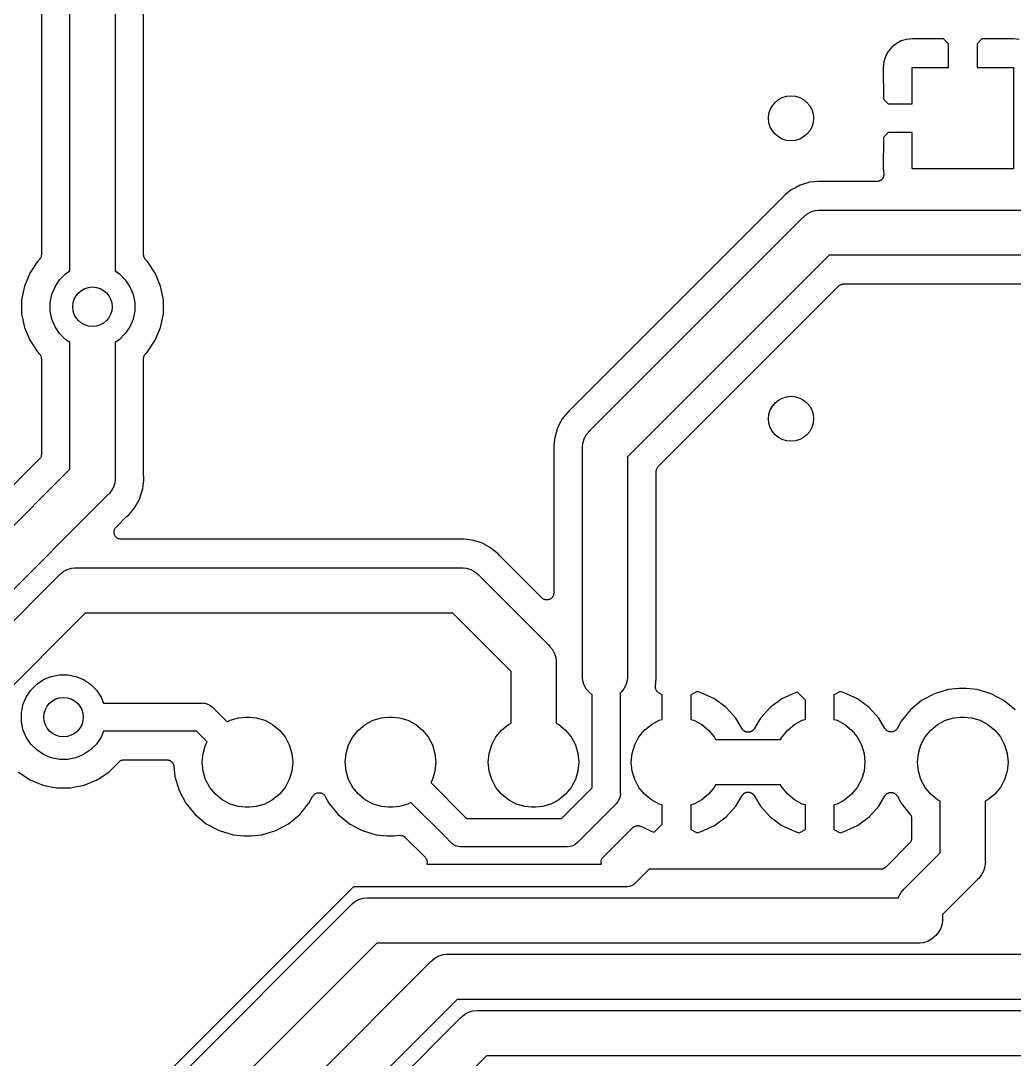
# Model space of a CAD drawing. Extents: x 77 to 164, y -183 to -59.
# Drawn here: x 107.74 to 125.37, y -150.05 to -131.62 of the extents above; entities that cross this region are included whole.
import ezdxf

# ---------------------------------------------------------------- set-up
doc = ezdxf.new("R2010")
doc.units = 0
doc.header["$MEASUREMENT"] = 0
doc.layers.add('BLACK', color=7, linetype='CONTINUOUS')

msp = doc.modelspace()

# ---------------------------------------------------------------- linework, layer by layer
at = {"layer": 'BLACK', "linetype": 'CONTINUOUS'}
for p, q in [((108.101, -122.436), (108.101, -135.771)), ((108.609, -136.06), (108.609, -122.405)), ((109.409, -122.551), (109.409, -136.06)), ((109.917, -135.771), (109.917, -130.285)), ((123.365, -131.978), (123.276, -132.026)), ((123.46, -131.949), (123.365, -131.978)), ((123.566, -131.939), (123.46, -131.949)), ((124.121, -131.942), (123.566, -131.939)), ((124.206, -132.026), (124.121, -131.942)), ((124.799, -131.942), (124.714, -132.026)), ((125.354, -131.939), (124.799, -131.942)), ((125.46, -131.949), (125.354, -131.939)), ((123.136, -132.166), (123.088, -132.255)), ((123.199, -132.089), (123.136, -132.166)), ((123.276, -132.026), (123.199, -132.089)), ((124.206, -132.45), (124.206, -132.026)), ((124.714, -132.026), (124.714, -132.45)), ((123.059, -132.35), (123.049, -132.456)), ((123.088, -132.255), (123.059, -132.35)), ((123.049, -132.456), (123.052, -133.011)), ((123.56, -133.096), (123.56, -132.45)), ((123.56, -132.45), (124.206, -132.45)), ((124.714, -132.45), (125.36, -132.45)), ((125.36, -132.45), (125.36, -134.25)), ((123.052, -133.011), (123.136, -133.096)), ((123.136, -133.096), (123.56, -133.096)), ((123.136, -133.604), (123.052, -133.689)), ((123.56, -133.604), (123.136, -133.604)), ((123.56, -134.25), (123.56, -133.604)), ((123.052, -133.689), (123.049, -134.244)), ((123.049, -134.244), (123.058, -134.335)), ((123.054, -134.379), (123.053, -134.385)), ((123.056, -134.373), (123.054, -134.379)), ((123.058, -134.361), (123.056, -134.367)), ((123.056, -134.367), (123.056, -134.373)), ((123.058, -134.335), (123.058, -134.336)), ((123.058, -134.336), (123.058, -134.342)), ((123.058, -134.342), (123.058, -134.348)), ((123.058, -134.348), (123.058, -134.354)), ((123.058, -134.354), (123.058, -134.361)), ((125.36, -134.25), (123.56, -134.25)), ((121.571, -134.539), (121.501, -134.577)), ((121.742, -134.487), (121.571, -134.539)), ((121.882, -134.473), (121.742, -134.487)), ((121.92, -134.47), (121.882, -134.473)), ((121.882, -134.473), (121.882, -134.473)), ((121.958, -134.473), (121.92, -134.47)), ((121.964, -134.473), (121.958, -134.473)), ((121.969, -134.474), (121.964, -134.473)), ((121.971, -134.474), (121.969, -134.474)), ((122.931, -134.474), (121.971, -134.474)), ((122.937, -134.473), (122.931, -134.474)), ((122.943, -134.473), (122.937, -134.473)), ((122.95, -134.472), (122.943, -134.473)), ((122.956, -134.472), (122.95, -134.472)), ((122.962, -134.47), (122.956, -134.472)), ((122.967, -134.469), (122.962, -134.47)), ((122.974, -134.466), (122.967, -134.469)), ((122.98, -134.464), (122.974, -134.466)), ((122.985, -134.462), (122.98, -134.464)), ((122.99, -134.46), (122.985, -134.462)), ((122.996, -134.456), (122.99, -134.46)), ((123.002, -134.453), (122.996, -134.456)), ((123.006, -134.449), (123.002, -134.453)), ((123.011, -134.446), (123.006, -134.449)), ((123.016, -134.441), (123.011, -134.446)), ((123.021, -134.437), (123.016, -134.441)), ((123.025, -134.433), (123.021, -134.437)), ((123.029, -134.429), (123.025, -134.433)), ((123.033, -134.423), (123.029, -134.429)), ((123.037, -134.418), (123.033, -134.423)), ((123.04, -134.413), (123.037, -134.418)), ((123.043, -134.408), (123.04, -134.413)), ((123.045, -134.402), (123.043, -134.408)), ((123.049, -134.396), (123.045, -134.402)), ((123.05, -134.391), (123.049, -134.396)), ((123.053, -134.385), (123.05, -134.391)), ((121.275, -134.737), (121.25, -134.767)), ((121.316, -134.703), (121.275, -134.737)), ((121.413, -134.623), (121.316, -134.703)), ((121.501, -134.577), (121.413, -134.623)), ((121.242, -134.776), (117.504, -138.514)), ((121.245, -134.772), (121.242, -134.776)), ((121.249, -134.768), (121.245, -134.772)), ((121.25, -134.767), (121.249, -134.768)), ((117.841, -138.895), (121.623, -135.113)), ((121.623, -135.113), (121.636, -135.098)), ((121.636, -135.098), (121.697, -135.048)), ((121.697, -135.048), (121.766, -135.011)), ((121.766, -135.011), (121.842, -134.988)), ((121.842, -134.988), (121.9, -134.982)), ((121.9, -134.982), (121.92, -134.98)), ((121.92, -134.98), (121.94, -134.982)), ((121.94, -134.982), (137.502, -134.982)), ((108.071, -135.852), (108.064, -135.861)), ((108.079, -135.843), (108.071, -135.852)), ((108.08, -135.842), (108.079, -135.842)), ((108.079, -135.842), (108.079, -135.843)), ((108.085, -135.832), (108.08, -135.842)), ((108.091, -135.821), (108.085, -135.832)), ((108.095, -135.809), (108.091, -135.82)), ((108.091, -135.82), (108.091, -135.821)), ((108.091, -135.821), (108.091, -135.821)), ((108.098, -135.798), (108.095, -135.809)), ((108.1, -135.785), (108.098, -135.796)), ((108.098, -135.796), (108.098, -135.797)), ((108.098, -135.797), (108.098, -135.798)), ((108.101, -135.773), (108.1, -135.785)), ((108.101, -135.771), (108.101, -135.772)), ((108.101, -135.772), (108.101, -135.772)), ((108.101, -135.772), (108.101, -135.772)), ((108.101, -135.772), (108.101, -135.773)), ((109.918, -135.783), (109.917, -135.771)), ((109.919, -135.795), (109.918, -135.783)), ((109.919, -135.796), (109.919, -135.795)), ((109.919, -135.795), (109.919, -135.795)), ((109.923, -135.807), (109.919, -135.796)), ((109.926, -135.818), (109.923, -135.807)), ((109.926, -135.819), (109.926, -135.818)), ((109.927, -135.82), (109.926, -135.819)), ((109.932, -135.83), (109.927, -135.82)), ((109.937, -135.84), (109.932, -135.83)), ((109.938, -135.841), (109.937, -135.84)), ((109.938, -135.842), (109.938, -135.841)), ((109.946, -135.851), (109.938, -135.842)), ((109.953, -135.86), (109.946, -135.851)), ((122.086, -135.782), (118.51, -139.358)), ((137.648, -135.782), (122.086, -135.782)), ((108.032, -135.893), (107.894, -136.099)), ((108.064, -135.861), (108.032, -135.893)), ((109.954, -135.861), (109.953, -135.86)), ((109.986, -135.893), (109.954, -135.861)), ((109.954, -135.861), (109.954, -135.861)), ((109.954, -135.861), (109.954, -135.861)), ((109.954, -135.861), (109.954, -135.861)), ((110.124, -136.099), (109.986, -135.893)), ((107.894, -136.099), (107.799, -136.328)), ((108.344, -136.34), (108.426, -136.217)), ((108.426, -136.217), (108.531, -136.112)), ((108.531, -136.112), (108.609, -136.06)), ((109.409, -136.06), (109.487, -136.112)), ((109.487, -136.112), (109.592, -136.217)), ((109.592, -136.217), (109.674, -136.34)), ((110.219, -136.328), (110.124, -136.099)), ((107.799, -136.328), (107.751, -136.571)), ((108.288, -136.476), (108.344, -136.34)), ((109.674, -136.34), (109.73, -136.476)), ((110.267, -136.571), (110.219, -136.328)), ((119.055, -139.531), (122.259, -136.327)), ((122.259, -136.327), (122.26, -136.326)), ((122.259, -136.327), (122.259, -136.327)), ((122.259, -136.327), (122.259, -136.327)), ((122.259, -136.327), (122.259, -136.327)), ((122.26, -136.326), (122.269, -136.319)), ((122.269, -136.319), (122.278, -136.311)), ((122.278, -136.311), (122.279, -136.311)), ((122.279, -136.311), (122.28, -136.31)), ((122.28, -136.31), (122.29, -136.305)), ((122.29, -136.305), (122.3, -136.3)), ((122.3, -136.3), (122.301, -136.299)), ((122.301, -136.299), (122.302, -136.299)), ((122.302, -136.299), (122.313, -136.296)), ((122.313, -136.296), (122.324, -136.292)), ((122.324, -136.292), (122.325, -136.292)), ((122.325, -136.292), (122.337, -136.291)), ((122.325, -136.292), (122.325, -136.292)), ((122.337, -136.291), (122.349, -136.29)), ((122.349, -136.29), (137.241, -136.29)), ((107.751, -136.571), (107.751, -136.819)), ((108.259, -136.621), (108.288, -136.476)), ((109.73, -136.476), (109.759, -136.621)), ((110.267, -136.819), (110.267, -136.571)), ((108.259, -136.769), (108.259, -136.621)), ((108.288, -136.914), (108.259, -136.769)), ((109.759, -136.769), (109.73, -136.914)), ((109.759, -136.621), (109.759, -136.769)), ((107.751, -136.819), (107.799, -137.062)), ((108.344, -137.05), (108.288, -136.914)), ((109.73, -136.914), (109.674, -137.05)), ((110.219, -137.062), (110.267, -136.819)), ((107.799, -137.062), (107.894, -137.291)), ((108.426, -137.173), (108.344, -137.05)), ((109.674, -137.05), (109.592, -137.173)), ((110.124, -137.291), (110.219, -137.062)), ((107.894, -137.291), (108.032, -137.497)), ((108.531, -137.278), (108.426, -137.173)), ((108.609, -137.33), (108.531, -137.278)), ((108.609, -139.577), (108.609, -137.33)), ((109.487, -137.278), (109.409, -137.33)), ((109.409, -137.33), (109.409, -139.723)), ((109.592, -137.173), (109.487, -137.278)), ((109.986, -137.497), (110.124, -137.291)), ((108.032, -137.497), (108.064, -137.529)), ((109.954, -137.529), (109.986, -137.497)), ((108.064, -137.529), (108.064, -137.529)), ((108.064, -137.529), (108.064, -137.529)), ((108.064, -137.529), (108.064, -137.529)), ((108.064, -137.529), (108.065, -137.53)), ((108.065, -137.53), (108.072, -137.539)), ((108.072, -137.539), (108.08, -137.548)), ((108.08, -137.548), (108.08, -137.549)), ((108.08, -137.549), (108.081, -137.55)), ((108.081, -137.55), (108.086, -137.56)), ((108.086, -137.56), (108.091, -137.57)), ((108.091, -137.57), (108.092, -137.571)), ((108.092, -137.571), (108.092, -137.572)), ((108.092, -137.572), (108.095, -137.583)), ((108.095, -137.583), (108.099, -137.594)), ((108.099, -137.594), (108.099, -137.595)), ((108.099, -137.595), (108.099, -137.595)), ((108.099, -137.595), (108.1, -137.607)), ((108.1, -137.607), (108.101, -137.619)), ((108.101, -137.619), (108.101, -139.314)), ((109.917, -137.617), (109.918, -137.605)), ((109.917, -137.618), (109.917, -137.617)), ((109.917, -137.619), (109.917, -137.618)), ((109.917, -137.618), (109.917, -137.618)), ((109.917, -137.618), (109.917, -137.618)), ((109.917, -139.692), (109.917, -137.619)), ((109.918, -137.605), (109.92, -137.594)), ((109.92, -137.592), (109.923, -137.581)), ((109.92, -137.593), (109.92, -137.592)), ((109.92, -137.594), (109.92, -137.593)), ((109.923, -137.581), (109.927, -137.57)), ((109.927, -137.569), (109.933, -137.558)), ((109.927, -137.57), (109.927, -137.569)), ((109.927, -137.569), (109.927, -137.569)), ((109.933, -137.558), (109.938, -137.548)), ((109.938, -137.548), (109.939, -137.548)), ((109.939, -137.547), (109.947, -137.538)), ((109.939, -137.548), (109.939, -137.547)), ((109.947, -137.538), (109.954, -137.529)), ((117.465, -138.547), (117.351, -138.685)), ((117.495, -138.522), (117.465, -138.547)), ((117.498, -138.519), (117.495, -138.522)), ((117.503, -138.515), (117.498, -138.519)), ((117.504, -138.514), (117.503, -138.515)), ((117.351, -138.685), (117.267, -138.843)), ((117.267, -138.843), (117.215, -139.014)), ((117.739, -139.038), (117.776, -138.969)), ((117.776, -138.969), (117.826, -138.908)), ((117.826, -138.908), (117.841, -138.895)), ((117.201, -139.154), (117.198, -139.192)), ((117.215, -139.014), (117.201, -139.154)), ((117.201, -139.154), (117.201, -139.154)), ((117.708, -139.192), (117.716, -139.114)), ((117.716, -139.114), (117.719, -139.103)), ((117.719, -139.103), (117.739, -139.038)), ((108.095, -139.352), (108.091, -139.363)), ((108.098, -139.341), (108.095, -139.352)), ((108.1, -139.328), (108.098, -139.339)), ((108.098, -139.339), (108.098, -139.34)), ((108.098, -139.34), (108.098, -139.341)), ((108.101, -139.316), (108.1, -139.328)), ((108.101, -139.314), (108.101, -139.315)), ((108.101, -139.315), (108.101, -139.315)), ((108.101, -139.315), (108.101, -139.315)), ((108.101, -139.315), (108.101, -139.316)), ((117.198, -139.192), (117.201, -139.23)), ((117.201, -139.23), (117.202, -139.232)), ((117.202, -139.232), (117.201, -139.238)), ((117.201, -139.238), (117.202, -139.243)), ((117.202, -139.243), (117.202, -141.773)), ((117.71, -139.212), (117.708, -139.192)), ((117.71, -143.276), (117.71, -139.212)), ((118.51, -139.358), (118.51, -143.276)), ((108.064, -139.404), (104.483, -142.985)), ((108.071, -139.395), (108.064, -139.404)), ((108.079, -139.386), (108.071, -139.395)), ((108.08, -139.385), (108.079, -139.385)), ((108.079, -139.385), (108.079, -139.386)), ((108.085, -139.375), (108.08, -139.385)), ((108.091, -139.364), (108.085, -139.375)), ((108.091, -139.363), (108.091, -139.364)), ((108.091, -139.364), (108.091, -139.364)), ((119.04, -139.549), (119.048, -139.54)), ((119.048, -139.54), (119.055, -139.531)), ((104.656, -143.53), (108.609, -139.577)), ((109.409, -139.723), (109.411, -139.743)), ((109.918, -139.698), (109.917, -139.692)), ((109.917, -139.703), (109.918, -139.698)), ((109.918, -139.705), (109.917, -139.703)), ((109.921, -139.743), (109.918, -139.705)), ((119.018, -139.619), (119.019, -139.607)), ((119.018, -139.62), (119.018, -139.619)), ((119.018, -139.621), (119.018, -139.62)), ((119.018, -139.62), (119.018, -139.62)), ((119.018, -139.62), (119.018, -139.62)), ((119.018, -143.301), (119.018, -139.621)), ((119.019, -139.607), (119.021, -139.596)), ((119.021, -139.594), (119.024, -139.583)), ((119.021, -139.595), (119.021, -139.594)), ((119.021, -139.596), (119.021, -139.595)), ((119.024, -139.583), (119.028, -139.572)), ((119.028, -139.571), (119.034, -139.56)), ((119.028, -139.572), (119.028, -139.571)), ((119.028, -139.571), (119.028, -139.571)), ((119.034, -139.56), (119.039, -139.55)), ((119.039, -139.55), (119.04, -139.55)), ((119.04, -139.55), (119.04, -139.549)), ((109.38, -139.897), (109.343, -139.966)), ((109.403, -139.821), (109.38, -139.897)), ((109.409, -139.763), (109.403, -139.821)), ((109.411, -139.743), (109.409, -139.763)), ((109.409, -139.763), (109.409, -139.763)), ((109.904, -139.921), (109.918, -139.781)), ((109.918, -139.781), (109.921, -139.743)), ((109.918, -139.781), (109.918, -139.781)), ((109.278, -140.04), (105.119, -144.199)), ((109.293, -140.027), (109.278, -140.04)), ((109.309, -140.008), (109.293, -140.027)), ((109.343, -139.966), (109.309, -140.008)), ((109.343, -139.966), (109.343, -139.966)), ((109.835, -140.123), (109.852, -140.092)), ((109.852, -140.092), (109.904, -139.921)), ((109.741, -140.282), (109.768, -140.25)), ((109.768, -140.25), (109.835, -140.123)), ((109.835, -140.123), (109.835, -140.123)), ((109.429, -140.607), (109.615, -140.421)), ((109.615, -140.421), (109.616, -140.42)), ((109.616, -140.42), (109.621, -140.416)), ((109.621, -140.416), (109.624, -140.413)), ((109.624, -140.413), (109.654, -140.388)), ((109.654, -140.388), (109.741, -140.282)), ((109.398, -140.66), (109.401, -140.648)), ((109.401, -140.648), (109.402, -140.648)), ((109.402, -140.648), (109.408, -140.637)), ((109.402, -140.648), (109.402, -140.648)), ((109.408, -140.637), (109.413, -140.626)), ((109.413, -140.626), (109.421, -140.617)), ((109.413, -140.626), (109.413, -140.626)), ((109.413, -140.626), (109.413, -140.626)), ((109.421, -140.617), (109.429, -140.607)), ((109.392, -140.696), (109.393, -140.684)), ((109.392, -140.697), (109.392, -140.696)), ((109.392, -140.696), (109.392, -140.696)), ((109.393, -140.709), (109.392, -140.697)), ((109.393, -140.684), (109.394, -140.672)), ((109.394, -140.721), (109.393, -140.709)), ((109.394, -140.671), (109.398, -140.66)), ((109.394, -140.672), (109.394, -140.671)), ((109.394, -140.672), (109.394, -140.672)), ((109.398, -140.733), (109.394, -140.721)), ((109.394, -140.721), (109.394, -140.721)), ((109.394, -140.721), (109.394, -140.721)), ((109.401, -140.745), (109.398, -140.733)), ((109.407, -140.756), (109.401, -140.745)), ((109.401, -140.745), (109.401, -140.745)), ((109.401, -140.745), (109.401, -140.745)), ((109.412, -140.767), (109.407, -140.756)), ((109.413, -140.767), (109.412, -140.767)), ((109.42, -140.776), (109.413, -140.767)), ((109.413, -140.767), (109.413, -140.767)), ((109.428, -140.786), (109.42, -140.776)), ((109.438, -140.794), (109.428, -140.786)), ((109.428, -140.786), (109.428, -140.786)), ((109.428, -140.786), (109.428, -140.786)), ((109.447, -140.802), (109.438, -140.794)), ((109.458, -140.808), (109.447, -140.802)), ((109.447, -140.802), (109.447, -140.802)), ((109.447, -140.802), (109.447, -140.802)), ((109.469, -140.814), (109.458, -140.808)), ((109.481, -140.818), (109.469, -140.814)), ((109.469, -140.814), (109.469, -140.814)), ((109.469, -140.814), (109.469, -140.814)), ((109.492, -140.821), (109.481, -140.818)), ((109.493, -140.821), (109.492, -140.821)), ((109.505, -140.823), (109.493, -140.821)), ((109.493, -140.821), (109.493, -140.821)), ((109.517, -140.824), (109.505, -140.823)), ((109.519, -140.824), (109.517, -140.824)), ((109.517, -140.824), (109.517, -140.824)), ((109.517, -140.824), (109.517, -140.824)), ((109.517, -140.824), (109.517, -140.824)), ((115.519, -140.824), (109.519, -140.824)), ((115.524, -140.823), (115.519, -140.824)), ((115.53, -140.824), (115.524, -140.823)), ((115.532, -140.823), (115.53, -140.824)), ((115.57, -140.82), (115.532, -140.823)), ((115.608, -140.823), (115.57, -140.82)), ((115.748, -140.837), (115.608, -140.823)), ((115.608, -140.823), (115.608, -140.823)), ((115.919, -140.889), (115.748, -140.837)), ((116.077, -140.973), (115.919, -140.889)), ((116.215, -141.087), (116.077, -140.973)), ((116.24, -141.117), (116.215, -141.087)), ((116.243, -141.12), (116.24, -141.117)), ((116.247, -141.125), (116.243, -141.12)), ((116.248, -141.126), (116.247, -141.125)), ((116.985, -141.863), (116.248, -141.126)), ((108.489, -141.398), (108.558, -141.361)), ((108.558, -141.361), (108.634, -141.338)), ((108.634, -141.338), (108.692, -141.332)), ((108.692, -141.332), (108.712, -141.33)), ((108.692, -141.332), (108.692, -141.332)), ((108.712, -141.33), (108.732, -141.332)), ((108.732, -141.332), (115.55, -141.332)), ((115.55, -141.332), (115.57, -141.33)), ((115.57, -141.33), (115.59, -141.332)), ((115.59, -141.332), (115.59, -141.332)), ((115.59, -141.332), (115.648, -141.338)), ((115.648, -141.338), (115.724, -141.361)), ((115.724, -141.361), (115.793, -141.398)), ((103.691, -146.187), (108.415, -141.463)), ((108.415, -141.463), (108.428, -141.448)), ((108.428, -141.448), (108.443, -141.435)), ((108.443, -141.435), (108.487, -141.399)), ((108.443, -141.435), (108.443, -141.435)), ((108.487, -141.399), (108.489, -141.398)), ((115.793, -141.398), (115.854, -141.448)), ((115.854, -141.448), (115.867, -141.463)), ((115.867, -141.463), (117.109, -142.705)), ((116.995, -141.871), (116.985, -141.863)), ((117.004, -141.879), (116.995, -141.871)), ((117.015, -141.884), (117.004, -141.879)), ((117.004, -141.879), (117.004, -141.879)), ((117.004, -141.879), (117.004, -141.879)), ((117.026, -141.89), (117.015, -141.884)), ((117.026, -141.891), (117.026, -141.89)), ((117.026, -141.89), (117.026, -141.89)), ((117.038, -141.894), (117.026, -141.891)), ((117.049, -141.898), (117.038, -141.894)), ((117.05, -141.898), (117.049, -141.898)), ((117.062, -141.899), (117.05, -141.898)), ((117.05, -141.898), (117.05, -141.898)), ((117.074, -141.9), (117.062, -141.899)), ((117.075, -141.9), (117.074, -141.9)), ((117.074, -141.9), (117.074, -141.9)), ((117.087, -141.899), (117.075, -141.9)), ((117.099, -141.898), (117.087, -141.899)), ((117.111, -141.894), (117.099, -141.898)), ((117.099, -141.898), (117.099, -141.898)), ((117.099, -141.898), (117.099, -141.898)), ((117.123, -141.891), (117.111, -141.894)), ((117.134, -141.885), (117.123, -141.891)), ((117.123, -141.891), (117.123, -141.891)), ((117.123, -141.891), (117.123, -141.891)), ((117.145, -141.88), (117.134, -141.885)), ((117.154, -141.872), (117.145, -141.879)), ((117.145, -141.879), (117.145, -141.879)), ((117.145, -141.879), (117.145, -141.88)), ((117.164, -141.864), (117.154, -141.872)), ((117.172, -141.854), (117.164, -141.864)), ((117.164, -141.864), (117.164, -141.864)), ((117.164, -141.864), (117.164, -141.864)), ((117.18, -141.845), (117.172, -141.854)), ((117.186, -141.834), (117.18, -141.845)), ((117.18, -141.845), (117.18, -141.845)), ((117.18, -141.845), (117.18, -141.845)), ((117.192, -141.823), (117.186, -141.834)), ((117.196, -141.811), (117.192, -141.823)), ((117.192, -141.823), (117.192, -141.823)), ((117.192, -141.823), (117.192, -141.823)), ((117.199, -141.8), (117.196, -141.811)), ((117.201, -141.787), (117.199, -141.799)), ((117.199, -141.799), (117.199, -141.799)), ((117.199, -141.799), (117.199, -141.8)), ((117.202, -141.775), (117.201, -141.787)), ((117.202, -141.773), (117.202, -141.775)), ((117.202, -141.775), (117.202, -141.775)), ((117.202, -141.775), (117.202, -141.775)), ((117.202, -141.775), (117.202, -141.775)), ((108.878, -142.132), (104.36, -146.65)), ((115.404, -142.132), (108.878, -142.132)), ((116.44, -143.168), (115.404, -142.132)), ((117.109, -142.705), (117.124, -142.718)), ((117.124, -142.718), (117.174, -142.779)), ((117.174, -142.779), (117.211, -142.848)), ((117.211, -142.848), (117.234, -142.924)), ((117.234, -142.924), (117.24, -142.982)), ((117.24, -142.982), (117.24, -142.982)), ((117.24, -142.982), (117.242, -143.002)), ((117.242, -143.002), (117.24, -143.022)), ((117.24, -143.022), (117.24, -144.087)), ((108.277, -143.259), (108.422, -143.23)), ((108.422, -143.23), (108.57, -143.23)), ((108.57, -143.23), (108.715, -143.259)), ((116.44, -144.087), (116.44, -143.168)), ((107.913, -143.502), (108.018, -143.397)), ((108.018, -143.397), (108.141, -143.315)), ((108.141, -143.315), (108.277, -143.259)), ((108.715, -143.259), (108.851, -143.315)), ((108.851, -143.315), (108.974, -143.397)), ((108.974, -143.397), (109.079, -143.502)), ((117.716, -143.334), (117.71, -143.276)), ((117.739, -143.41), (117.716, -143.334)), ((117.776, -143.479), (117.739, -143.41)), ((118.481, -143.41), (118.444, -143.479)), ((118.504, -143.334), (118.481, -143.41)), ((118.51, -143.276), (118.504, -143.334)), ((119.005, -143.431), (119.018, -143.301)), ((107.831, -143.625), (107.913, -143.502)), ((109.079, -143.502), (109.161, -143.625)), ((117.826, -143.54), (117.776, -143.479)), ((117.88, -143.585), (117.826, -143.54)), ((117.88, -145.236), (117.88, -143.585)), ((118.394, -143.54), (118.38, -143.552)), ((118.38, -143.552), (118.38, -145.328)), ((118.444, -143.479), (118.394, -143.54)), ((119.005, -143.442), (119.005, -143.431)), ((119.005, -143.453), (119.005, -143.442)), ((119.005, -143.454), (119.005, -143.453)), ((119.005, -143.456), (119.005, -143.454)), ((119.007, -143.467), (119.005, -143.456)), ((119.009, -143.478), (119.007, -143.467)), ((119.01, -143.479), (119.009, -143.478)), ((119.01, -143.48), (119.01, -143.479)), ((119.014, -143.49), (119.01, -143.48)), ((119.018, -143.501), (119.014, -143.49)), ((119.019, -143.502), (119.018, -143.501)), ((119.019, -143.503), (119.019, -143.502)), ((119.026, -143.512), (119.019, -143.503)), ((119.031, -143.522), (119.026, -143.512)), ((119.032, -143.523), (119.031, -143.522)), ((119.033, -143.524), (119.032, -143.523)), ((119.041, -143.531), (119.033, -143.524)), ((119.049, -143.54), (119.041, -143.531)), ((119.05, -143.54), (119.049, -143.54)), ((119.051, -143.541), (119.05, -143.54)), ((119.06, -143.547), (119.051, -143.541)), ((119.069, -143.554), (119.06, -143.547)), ((119.07, -143.555), (119.069, -143.554)), ((119.126, -143.585), (119.07, -143.555)), ((119.126, -144.021), (119.126, -143.585)), ((119.743, -143.525), (119.634, -143.585)), ((119.634, -143.585), (119.634, -144.021)), ((119.817, -143.548), (119.743, -143.525)), ((120.052, -143.658), (119.817, -143.548)), ((121.483, -143.548), (121.248, -143.658)), ((121.524, -143.535), (121.483, -143.548)), ((121.666, -143.677), (121.524, -143.535)), ((122.283, -143.525), (122.174, -143.585)), ((122.174, -143.585), (122.174, -144.021)), ((122.357, -143.548), (122.283, -143.525)), ((122.592, -143.658), (122.357, -143.548)), ((123.957, -143.566), (123.73, -143.687)), ((124.204, -143.491), (123.957, -143.566)), ((124.396, -143.472), (124.204, -143.491)), ((124.524, -143.472), (124.396, -143.472)), ((124.716, -143.491), (124.524, -143.472)), ((124.963, -143.566), (124.716, -143.491)), ((125.19, -143.687), (124.963, -143.566)), ((107.746, -143.906), (107.775, -143.761)), ((107.775, -143.761), (107.831, -143.625)), ((109.161, -143.625), (109.204, -143.73)), ((109.204, -143.73), (110.948, -143.73)), ((110.948, -143.73), (110.96, -143.729)), ((110.96, -143.729), (110.972, -143.73)), ((110.972, -143.73), (111.009, -143.734)), ((111.009, -143.734), (111.056, -143.748)), ((111.056, -143.748), (111.1, -143.771)), ((111.1, -143.771), (111.138, -143.802)), ((120.258, -143.811), (120.052, -143.658)), ((121.248, -143.658), (121.042, -143.811)), ((121.666, -144.021), (121.666, -143.677)), ((122.798, -143.811), (122.592, -143.658)), ((123.73, -143.687), (123.531, -143.851)), ((125.389, -143.851), (125.19, -143.687)), ((107.746, -144.054), (107.746, -143.906)), ((111.138, -143.802), (111.145, -143.812)), ((111.145, -143.812), (111.399, -144.066)), ((120.43, -144.001), (120.258, -143.811)), ((121.042, -143.811), (120.87, -144.001)), ((122.97, -144.001), (122.798, -143.811)), ((123.531, -143.851), (123.367, -144.05)), ((107.775, -144.199), (107.746, -144.054)), ((111.399, -144.066), (111.452, -144.037)), ((111.452, -144.037), (111.603, -143.992)), ((111.603, -143.992), (111.721, -143.98)), ((111.721, -143.98), (111.799, -143.98)), ((111.799, -143.98), (111.917, -143.992)), ((111.917, -143.992), (112.068, -144.037)), ((112.068, -144.037), (112.207, -144.112)), ((112.207, -144.112), (112.328, -144.212)), ((113.732, -144.212), (113.853, -144.112)), ((113.853, -144.112), (113.992, -144.037)), ((113.992, -144.037), (114.143, -143.992)), ((114.143, -143.992), (114.261, -143.98)), ((114.261, -143.98), (114.339, -143.98)), ((114.339, -143.98), (114.457, -143.992)), ((114.457, -143.992), (114.608, -144.037)), ((114.608, -144.037), (114.747, -144.112)), ((114.747, -144.112), (114.868, -144.212)), ((116.272, -144.212), (116.393, -144.112)), ((116.393, -144.112), (116.44, -144.087)), ((117.24, -144.087), (117.287, -144.112)), ((117.287, -144.112), (117.408, -144.212)), ((118.812, -144.212), (118.933, -144.112)), ((118.933, -144.112), (119.072, -144.037)), ((119.072, -144.037), (119.126, -144.021)), ((119.634, -144.021), (119.688, -144.037)), ((119.688, -144.037), (119.827, -144.112)), ((119.827, -144.112), (119.948, -144.212)), ((120.541, -144.186), (120.43, -144.001)), ((120.87, -144.001), (120.759, -144.186)), ((121.352, -144.212), (121.473, -144.112)), ((121.473, -144.112), (121.612, -144.037)), ((121.612, -144.037), (121.666, -144.021)), ((122.174, -144.021), (122.228, -144.037)), ((122.228, -144.037), (122.367, -144.112)), ((122.367, -144.112), (122.488, -144.212)), ((123.079, -144.182), (122.97, -144.001)), ((123.367, -144.05), (123.299, -144.177)), ((123.892, -144.212), (124.013, -144.112)), ((124.013, -144.112), (124.152, -144.037)), ((124.152, -144.037), (124.303, -143.992)), ((124.303, -143.992), (124.421, -143.98)), ((124.421, -143.98), (124.499, -143.98)), ((124.499, -143.98), (124.617, -143.992)), ((124.617, -143.992), (124.768, -144.037)), ((124.768, -144.037), (124.907, -144.112)), ((124.907, -144.112), (125.028, -144.212)), ((107.831, -144.335), (107.775, -144.199)), ((107.913, -144.458), (107.831, -144.335)), ((109.161, -144.335), (109.079, -144.458)), ((109.204, -144.23), (109.161, -144.335)), ((110.856, -144.23), (109.204, -144.23)), ((111.046, -144.419), (110.856, -144.23)), ((112.328, -144.212), (112.428, -144.333)), ((112.428, -144.333), (112.503, -144.472)), ((113.557, -144.472), (113.632, -144.333)), ((113.632, -144.333), (113.732, -144.212)), ((114.868, -144.212), (114.968, -144.333)), ((114.968, -144.333), (115.043, -144.472)), ((116.097, -144.472), (116.172, -144.333)), ((116.172, -144.333), (116.272, -144.212)), ((117.408, -144.212), (117.508, -144.333)), ((117.508, -144.333), (117.583, -144.472)), ((118.637, -144.472), (118.712, -144.333)), ((118.712, -144.333), (118.812, -144.212)), ((119.948, -144.212), (120.048, -144.333)), ((120.048, -144.333), (120.073, -144.38)), ((120.545, -144.191), (120.541, -144.186)), ((120.548, -144.196), (120.545, -144.191)), ((120.552, -144.201), (120.548, -144.196)), ((120.556, -144.206), (120.552, -144.201)), ((120.56, -144.21), (120.556, -144.206)), ((120.564, -144.215), (120.56, -144.21)), ((120.569, -144.218), (120.564, -144.215)), ((120.574, -144.223), (120.569, -144.218)), ((120.579, -144.226), (120.574, -144.223)), ((120.584, -144.229), (120.579, -144.226)), ((120.59, -144.232), (120.584, -144.229)), ((120.595, -144.236), (120.59, -144.232)), ((120.601, -144.238), (120.595, -144.236)), ((120.606, -144.24), (120.601, -144.238)), ((120.613, -144.242), (120.606, -144.24)), ((120.619, -144.244), (120.613, -144.242)), ((120.625, -144.245), (120.619, -144.244)), ((120.63, -144.246), (120.625, -144.245)), ((120.637, -144.247), (120.63, -144.246)), ((120.643, -144.248), (120.637, -144.247)), ((120.649, -144.248), (120.643, -144.248)), ((120.655, -144.248), (120.649, -144.248)), ((120.661, -144.247), (120.655, -144.248)), ((120.668, -144.247), (120.661, -144.247)), ((120.674, -144.245), (120.668, -144.247)), ((120.68, -144.244), (120.674, -144.245)), ((120.686, -144.242), (120.68, -144.244)), ((120.692, -144.241), (120.686, -144.242)), ((120.697, -144.238), (120.692, -144.241)), ((120.703, -144.236), (120.697, -144.238)), ((120.709, -144.233), (120.703, -144.236)), ((120.715, -144.23), (120.709, -144.233)), ((120.719, -144.227), (120.715, -144.23)), ((120.724, -144.224), (120.719, -144.227)), ((120.729, -144.22), (120.724, -144.224)), ((120.735, -144.216), (120.729, -144.22)), ((120.739, -144.211), (120.735, -144.216)), ((120.743, -144.208), (120.739, -144.211)), ((120.747, -144.202), (120.743, -144.208)), ((120.751, -144.197), (120.747, -144.202)), ((120.754, -144.192), (120.751, -144.197)), ((120.758, -144.188), (120.754, -144.192)), ((120.759, -144.186), (120.758, -144.188)), ((121.227, -144.38), (121.252, -144.333)), ((121.252, -144.333), (121.352, -144.212)), ((122.488, -144.212), (122.588, -144.333)), ((122.588, -144.333), (122.663, -144.472)), ((123.084, -144.189), (123.079, -144.182)), ((123.089, -144.197), (123.084, -144.189)), ((123.091, -144.199), (123.089, -144.197)), ((123.093, -144.202), (123.091, -144.199)), ((123.1, -144.208), (123.093, -144.202)), ((123.106, -144.214), (123.1, -144.208)), ((123.109, -144.216), (123.106, -144.214)), ((123.112, -144.219), (123.109, -144.216)), ((123.119, -144.223), (123.112, -144.219)), ((123.127, -144.228), (123.119, -144.223)), ((123.13, -144.23), (123.127, -144.228)), ((123.133, -144.231), (123.13, -144.23)), ((123.141, -144.234), (123.133, -144.231)), ((123.15, -144.238), (123.141, -144.234)), ((123.153, -144.239), (123.15, -144.238)), ((123.156, -144.24), (123.153, -144.239)), ((123.165, -144.241), (123.156, -144.24)), ((123.174, -144.243), (123.165, -144.241)), ((123.177, -144.243), (123.174, -144.243)), ((123.181, -144.244), (123.177, -144.243)), ((123.19, -144.243), (123.181, -144.244)), ((123.199, -144.243), (123.19, -144.243)), ((123.202, -144.243), (123.199, -144.243)), ((123.205, -144.242), (123.202, -144.243)), ((123.214, -144.24), (123.205, -144.242)), ((123.223, -144.239), (123.214, -144.24)), ((123.226, -144.237), (123.223, -144.239)), ((123.23, -144.237), (123.226, -144.237)), ((123.238, -144.233), (123.23, -144.237)), ((123.246, -144.229), (123.238, -144.233)), ((123.249, -144.227), (123.246, -144.229)), ((123.252, -144.226), (123.249, -144.227)), ((123.259, -144.221), (123.252, -144.226)), ((123.267, -144.216), (123.259, -144.221)), ((123.269, -144.213), (123.267, -144.216)), ((123.272, -144.211), (123.269, -144.213)), ((123.278, -144.205), (123.272, -144.211)), ((123.285, -144.199), (123.278, -144.205)), ((123.286, -144.196), (123.285, -144.199)), ((123.289, -144.193), (123.286, -144.196)), ((123.293, -144.186), (123.289, -144.193)), ((123.299, -144.178), (123.293, -144.186)), ((123.299, -144.177), (123.299, -144.178)), ((123.717, -144.472), (123.792, -144.333)), ((123.792, -144.333), (123.892, -144.212)), ((125.028, -144.212), (125.128, -144.333)), ((125.128, -144.333), (125.203, -144.472)), ((108.018, -144.563), (107.913, -144.458)), ((109.079, -144.458), (108.974, -144.563)), ((110.972, -144.623), (111.017, -144.472)), ((111.017, -144.472), (111.046, -144.419)), ((112.503, -144.472), (112.548, -144.623)), ((113.512, -144.623), (113.557, -144.472)), ((115.043, -144.472), (115.088, -144.623)), ((116.052, -144.623), (116.097, -144.472)), ((117.583, -144.472), (117.628, -144.623)), ((118.592, -144.623), (118.637, -144.472)), ((120.073, -144.38), (121.227, -144.38)), ((122.663, -144.472), (122.708, -144.623)), ((123.672, -144.623), (123.717, -144.472)), ((125.203, -144.472), (125.248, -144.623)), ((108.141, -144.645), (108.018, -144.563)), ((108.277, -144.701), (108.141, -144.645)), ((108.422, -144.73), (108.277, -144.701)), ((108.715, -144.701), (108.57, -144.73)), ((108.851, -144.645), (108.715, -144.701)), ((108.974, -144.563), (108.851, -144.645)), ((110.956, -144.78), (110.972, -144.623)), ((112.548, -144.623), (112.564, -144.78)), ((113.496, -144.78), (113.512, -144.623)), ((115.088, -144.623), (115.104, -144.78)), ((116.036, -144.78), (116.052, -144.623)), ((117.628, -144.623), (117.644, -144.78)), ((118.576, -144.78), (118.592, -144.623)), ((122.708, -144.623), (122.724, -144.78)), ((123.656, -144.78), (123.672, -144.623)), ((125.248, -144.623), (125.264, -144.78)), ((108.57, -144.73), (108.422, -144.73)), ((109.298, -144.957), (109.48, -144.775)), ((109.48, -144.775), (109.481, -144.774)), ((109.48, -144.775), (109.48, -144.775)), ((109.48, -144.775), (109.48, -144.775)), ((109.48, -144.775), (109.48, -144.775)), ((109.481, -144.774), (109.49, -144.767)), ((109.49, -144.767), (109.499, -144.759)), ((109.499, -144.759), (109.5, -144.759)), ((109.5, -144.759), (109.501, -144.758)), ((109.501, -144.758), (109.511, -144.753)), ((109.511, -144.753), (109.521, -144.748)), ((109.521, -144.748), (109.522, -144.747)), ((109.522, -144.747), (109.523, -144.747)), ((109.523, -144.747), (109.534, -144.744)), ((109.534, -144.744), (109.545, -144.74)), ((109.545, -144.74), (109.546, -144.74)), ((109.546, -144.74), (109.558, -144.739)), ((109.546, -144.74), (109.546, -144.74)), ((109.558, -144.739), (109.57, -144.738)), ((109.57, -144.738), (110.326, -144.738)), ((110.326, -144.738), (110.328, -144.738)), ((110.328, -144.738), (110.334, -144.739)), ((110.334, -144.739), (110.34, -144.739)), ((110.34, -144.739), (110.346, -144.74)), ((110.346, -144.74), (110.353, -144.741)), ((110.353, -144.741), (110.358, -144.743)), ((110.358, -144.743), (110.364, -144.744)), ((110.364, -144.744), (110.37, -144.746)), ((110.37, -144.746), (110.376, -144.748)), ((110.376, -144.748), (110.381, -144.751)), ((110.381, -144.751), (110.387, -144.753)), ((110.387, -144.753), (110.392, -144.757)), ((110.392, -144.757), (110.398, -144.76)), ((110.398, -144.76), (110.403, -144.764)), ((110.403, -144.764), (110.407, -144.767)), ((110.407, -144.767), (110.412, -144.772)), ((110.412, -144.772), (110.417, -144.776)), ((110.417, -144.776), (110.421, -144.781)), ((110.421, -144.781), (110.425, -144.785)), ((110.425, -144.785), (110.429, -144.79)), ((110.429, -144.79), (110.433, -144.795)), ((110.433, -144.795), (110.435, -144.801)), ((110.435, -144.801), (110.439, -144.805)), ((110.439, -144.805), (110.441, -144.812)), ((110.441, -144.812), (110.444, -144.817)), ((110.444, -144.817), (110.446, -144.823)), ((110.446, -144.823), (110.448, -144.828)), ((110.448, -144.828), (110.449, -144.835)), ((110.449, -144.835), (110.451, -144.841)), ((110.451, -144.841), (110.452, -144.847)), ((110.452, -144.847), (110.453, -144.853)), ((110.453, -144.853), (110.471, -145.036)), ((110.972, -144.937), (110.956, -144.78)), ((112.564, -144.78), (112.548, -144.937)), ((113.512, -144.937), (113.496, -144.78)), ((115.104, -144.78), (115.088, -144.937)), ((116.052, -144.937), (116.036, -144.78)), ((117.644, -144.78), (117.628, -144.937)), ((118.592, -144.937), (118.576, -144.78)), ((122.724, -144.78), (122.708, -144.937)), ((123.672, -144.937), (123.656, -144.78)), ((125.264, -144.78), (125.248, -144.937)), ((107.694, -144.957), (107.9, -145.095)), ((109.092, -145.095), (109.298, -144.957)), ((110.471, -145.036), (110.546, -145.283)), ((111.017, -145.088), (110.972, -144.937)), ((112.548, -144.937), (112.503, -145.088)), ((113.557, -145.088), (113.512, -144.937)), ((115.088, -144.937), (115.043, -145.088)), ((116.097, -145.088), (116.052, -144.937)), ((117.628, -144.937), (117.583, -145.088)), ((118.637, -145.088), (118.592, -144.937)), ((122.708, -144.937), (122.663, -145.088)), ((123.717, -145.088), (123.672, -144.937)), ((125.248, -144.937), (125.203, -145.088)), ((107.9, -145.095), (108.129, -145.19)), ((108.129, -145.19), (108.372, -145.238)), ((108.372, -145.238), (108.62, -145.238)), ((108.62, -145.238), (108.863, -145.19)), ((108.863, -145.19), (109.092, -145.095)), ((111.092, -145.227), (111.017, -145.088)), ((111.192, -145.348), (111.092, -145.227)), ((112.428, -145.227), (112.328, -145.348)), ((112.503, -145.088), (112.428, -145.227)), ((113.632, -145.227), (113.557, -145.088)), ((113.732, -145.348), (113.632, -145.227)), ((115.043, -145.088), (115.014, -145.141)), ((115.014, -145.141), (115.628, -145.755)), ((116.172, -145.227), (116.097, -145.088)), ((116.272, -145.348), (116.172, -145.227)), ((117.336, -145.78), (117.88, -145.236)), ((117.508, -145.227), (117.408, -145.348)), ((117.583, -145.088), (117.508, -145.227)), ((118.712, -145.227), (118.637, -145.088)), ((118.812, -145.348), (118.712, -145.227)), ((120.048, -145.227), (119.948, -145.348)), ((120.073, -145.18), (120.048, -145.227)), ((121.227, -145.18), (120.073, -145.18)), ((121.252, -145.227), (121.227, -145.18)), ((121.352, -145.348), (121.252, -145.227)), ((122.588, -145.227), (122.488, -145.348)), ((122.663, -145.088), (122.588, -145.227)), ((123.792, -145.227), (123.717, -145.088)), ((123.892, -145.348), (123.792, -145.227)), ((125.128, -145.227), (125.028, -145.348)), ((125.203, -145.088), (125.128, -145.227)), ((110.546, -145.283), (110.667, -145.51)), ((111.313, -145.448), (111.192, -145.348)), ((112.328, -145.348), (112.207, -145.448)), ((112.853, -145.51), (112.918, -145.388)), ((112.918, -145.388), (112.919, -145.387)), ((112.919, -145.387), (112.926, -145.377)), ((112.919, -145.387), (112.919, -145.387)), ((112.919, -145.387), (112.919, -145.387)), ((112.919, -145.387), (112.919, -145.387)), ((112.926, -145.377), (112.933, -145.367)), ((112.933, -145.366), (112.942, -145.358)), ((112.933, -145.367), (112.933, -145.366)), ((112.933, -145.367), (112.933, -145.367)), ((112.942, -145.358), (112.95, -145.349)), ((112.95, -145.349), (112.95, -145.349)), ((112.95, -145.349), (112.951, -145.349)), ((112.951, -145.349), (112.961, -145.342)), ((112.961, -145.342), (112.971, -145.336)), ((112.971, -145.335), (112.983, -145.331)), ((112.971, -145.336), (112.971, -145.335)), ((112.971, -145.336), (112.971, -145.336)), ((112.983, -145.331), (112.994, -145.326)), ((112.994, -145.326), (113.006, -145.324)), ((112.994, -145.326), (112.994, -145.326)), ((112.994, -145.326), (112.994, -145.326)), ((113.006, -145.324), (113.018, -145.322)), ((113.018, -145.322), (113.018, -145.322)), ((113.018, -145.322), (113.019, -145.322)), ((113.019, -145.322), (113.031, -145.322)), ((113.031, -145.322), (113.043, -145.322)), ((113.043, -145.322), (113.043, -145.322)), ((113.043, -145.322), (113.044, -145.322)), ((113.044, -145.322), (113.055, -145.324)), ((113.055, -145.324), (113.067, -145.327)), ((113.067, -145.327), (113.068, -145.327)), ((113.068, -145.327), (113.068, -145.327)), ((113.068, -145.327), (113.079, -145.332)), ((113.079, -145.332), (113.09, -145.336)), ((113.09, -145.336), (113.09, -145.336)), ((113.09, -145.336), (113.091, -145.337)), ((113.091, -145.337), (113.101, -145.343)), ((113.101, -145.343), (113.111, -145.35)), ((113.111, -145.35), (113.111, -145.35)), ((113.111, -145.35), (113.111, -145.35)), ((113.111, -145.35), (113.12, -145.359)), ((113.12, -145.359), (113.128, -145.368)), ((113.128, -145.368), (113.128, -145.368)), ((113.128, -145.368), (113.129, -145.368)), ((113.129, -145.368), (113.135, -145.378)), ((113.135, -145.378), (113.142, -145.388)), ((113.142, -145.388), (113.207, -145.51)), ((113.853, -145.448), (113.732, -145.348)), ((116.393, -145.448), (116.272, -145.348)), ((117.408, -145.348), (117.287, -145.448)), ((118.362, -145.436), (118.339, -145.48)), ((118.371, -145.405), (118.362, -145.436)), ((118.376, -145.389), (118.371, -145.405)), ((118.381, -145.34), (118.376, -145.389)), ((118.38, -145.328), (118.381, -145.34)), ((118.933, -145.448), (118.812, -145.348)), ((119.948, -145.348), (119.827, -145.448)), ((120.43, -145.559), (120.541, -145.374)), ((120.541, -145.374), (120.542, -145.372)), ((120.542, -145.372), (120.546, -145.368)), ((120.546, -145.368), (120.549, -145.363)), ((120.549, -145.363), (120.553, -145.358)), ((120.553, -145.358), (120.557, -145.352)), ((120.557, -145.352), (120.561, -145.349)), ((120.561, -145.349), (120.565, -145.344)), ((120.565, -145.344), (120.571, -145.34)), ((120.571, -145.34), (120.576, -145.336)), ((120.576, -145.336), (120.581, -145.333)), ((120.581, -145.333), (120.585, -145.33)), ((120.585, -145.33), (120.591, -145.327)), ((120.591, -145.327), (120.597, -145.324)), ((120.597, -145.324), (120.603, -145.322)), ((120.603, -145.322), (120.608, -145.319)), ((120.608, -145.319), (120.614, -145.318)), ((120.614, -145.318), (120.62, -145.315)), ((120.62, -145.315), (120.626, -145.315)), ((120.626, -145.315), (120.632, -145.313)), ((120.632, -145.313), (120.639, -145.313)), ((120.639, -145.313), (120.645, -145.312)), ((120.645, -145.312), (120.651, -145.312)), ((120.651, -145.312), (120.657, -145.312)), ((120.657, -145.312), (120.663, -145.313)), ((120.663, -145.313), (120.67, -145.314)), ((120.67, -145.314), (120.675, -145.315)), ((120.675, -145.315), (120.681, -145.316)), ((120.681, -145.316), (120.687, -145.318)), ((120.687, -145.318), (120.694, -145.32)), ((120.694, -145.32), (120.699, -145.322)), ((120.699, -145.322), (120.705, -145.324)), ((120.705, -145.324), (120.71, -145.328)), ((120.71, -145.328), (120.716, -145.331)), ((120.716, -145.331), (120.721, -145.334)), ((120.721, -145.334), (120.726, -145.337)), ((120.726, -145.337), (120.731, -145.342)), ((120.731, -145.342), (120.736, -145.345)), ((120.736, -145.345), (120.74, -145.35)), ((120.74, -145.35), (120.744, -145.354)), ((120.744, -145.354), (120.748, -145.359)), ((120.748, -145.359), (120.752, -145.364)), ((120.752, -145.364), (120.755, -145.369)), ((120.755, -145.369), (120.759, -145.374)), ((120.759, -145.374), (120.87, -145.559)), ((121.473, -145.448), (121.352, -145.348)), ((122.488, -145.348), (122.367, -145.448)), ((122.97, -145.559), (123.079, -145.378)), ((123.079, -145.376), (123.085, -145.369)), ((123.079, -145.378), (123.079, -145.376)), ((123.085, -145.369), (123.09, -145.362)), ((123.09, -145.362), (123.092, -145.36)), ((123.092, -145.36), (123.094, -145.357)), ((123.094, -145.357), (123.101, -145.351)), ((123.101, -145.351), (123.108, -145.345)), ((123.108, -145.345), (123.11, -145.343)), ((123.11, -145.343), (123.113, -145.34)), ((123.113, -145.34), (123.121, -145.336)), ((123.121, -145.336), (123.128, -145.331)), ((123.128, -145.331), (123.132, -145.33)), ((123.132, -145.33), (123.134, -145.328)), ((123.134, -145.328), (123.143, -145.325)), ((123.143, -145.325), (123.151, -145.322)), ((123.151, -145.322), (123.155, -145.321)), ((123.155, -145.321), (123.158, -145.32)), ((123.158, -145.32), (123.167, -145.319)), ((123.167, -145.319), (123.176, -145.317)), ((123.176, -145.317), (123.179, -145.317)), ((123.179, -145.317), (123.182, -145.316)), ((123.182, -145.316), (123.191, -145.317)), ((123.191, -145.317), (123.2, -145.317)), ((123.2, -145.317), (123.204, -145.318)), ((123.204, -145.318), (123.207, -145.318)), ((123.207, -145.318), (123.216, -145.32)), ((123.216, -145.32), (123.225, -145.322)), ((123.225, -145.322), (123.228, -145.323)), ((123.228, -145.323), (123.231, -145.324)), ((123.231, -145.324), (123.239, -145.328)), ((123.239, -145.328), (123.248, -145.331)), ((123.248, -145.331), (123.25, -145.333)), ((123.25, -145.333), (123.253, -145.335)), ((123.253, -145.335), (123.261, -145.34)), ((123.261, -145.34), (123.268, -145.345)), ((123.268, -145.345), (123.271, -145.348)), ((123.271, -145.348), (123.273, -145.35)), ((123.273, -145.35), (123.279, -145.356)), ((123.279, -145.356), (123.286, -145.363)), ((123.286, -145.363), (123.288, -145.366)), ((123.288, -145.366), (123.29, -145.368)), ((123.29, -145.368), (123.294, -145.376)), ((123.294, -145.376), (123.299, -145.383)), ((123.299, -145.383), (123.367, -145.51)), ((124.013, -145.448), (123.892, -145.348)), ((125.028, -145.348), (124.907, -145.448)), ((110.667, -145.51), (110.831, -145.709)), ((111.452, -145.523), (111.313, -145.448)), ((111.603, -145.568), (111.452, -145.523)), ((111.721, -145.58), (111.603, -145.568)), ((111.799, -145.58), (111.721, -145.58)), ((111.917, -145.568), (111.799, -145.58)), ((112.068, -145.523), (111.917, -145.568)), ((112.207, -145.448), (112.068, -145.523)), ((112.689, -145.709), (112.853, -145.51)), ((113.207, -145.51), (113.371, -145.709)), ((113.992, -145.523), (113.853, -145.448)), ((114.143, -145.568), (113.992, -145.523)), ((114.261, -145.58), (114.143, -145.568)), ((114.339, -145.58), (114.261, -145.58)), ((114.457, -145.568), (114.339, -145.58)), ((114.608, -145.523), (114.457, -145.568)), ((114.661, -145.494), (114.608, -145.523)), ((115.275, -146.108), (114.661, -145.494)), ((116.532, -145.523), (116.393, -145.448)), ((116.683, -145.568), (116.532, -145.523)), ((116.801, -145.58), (116.683, -145.568)), ((116.879, -145.58), (116.801, -145.58)), ((116.997, -145.568), (116.879, -145.58)), ((117.148, -145.523), (116.997, -145.568)), ((117.287, -145.448), (117.148, -145.523)), ((118.298, -145.525), (117.625, -146.198)), ((118.308, -145.518), (118.298, -145.525)), ((118.339, -145.48), (118.308, -145.518)), ((119.072, -145.523), (118.933, -145.448)), ((119.126, -145.539), (119.072, -145.523)), ((119.126, -145.883), (119.126, -145.539)), ((119.688, -145.523), (119.634, -145.539)), ((119.634, -145.539), (119.634, -145.975)), ((119.827, -145.448), (119.688, -145.523)), ((120.258, -145.749), (120.43, -145.559)), ((120.87, -145.559), (121.042, -145.749)), ((121.612, -145.523), (121.473, -145.448)), ((121.666, -145.539), (121.612, -145.523)), ((121.666, -145.975), (121.666, -145.539)), ((122.228, -145.523), (122.174, -145.539)), ((122.174, -145.539), (122.174, -145.975)), ((122.367, -145.448), (122.228, -145.523)), ((122.798, -145.749), (122.97, -145.559)), ((123.367, -145.51), (123.523, -145.7)), ((124.06, -145.473), (124.013, -145.448)), ((124.06, -146.392), (124.06, -145.473)), ((124.907, -145.448), (124.86, -145.473)), ((124.86, -145.473), (124.86, -146.538)), ((110.831, -145.709), (111.03, -145.873)), ((112.49, -145.873), (112.689, -145.709)), ((113.371, -145.709), (113.57, -145.873)), ((115.628, -145.755), (115.628, -145.755)), ((115.628, -145.755), (115.654, -145.78)), ((115.654, -145.78), (117.336, -145.78)), ((120.052, -145.902), (120.258, -145.749)), ((121.042, -145.749), (121.248, -145.902)), ((122.592, -145.902), (122.798, -145.749)), ((123.523, -145.7), (123.524, -145.702)), ((123.524, -145.702), (123.527, -145.706)), ((123.527, -145.706), (123.531, -145.711)), ((123.531, -145.711), (123.534, -145.717)), ((123.534, -145.717), (123.538, -145.722)), ((123.538, -145.722), (123.54, -145.728)), ((123.54, -145.728), (123.542, -145.732)), ((123.542, -145.732), (123.544, -145.739)), ((123.544, -145.739), (123.547, -145.745)), ((123.547, -145.745), (123.548, -145.751)), ((123.548, -145.751), (123.55, -145.756)), ((123.55, -145.756), (123.55, -145.763)), ((123.55, -145.763), (123.552, -145.77)), ((123.552, -145.77), (123.551, -145.775)), ((123.551, -145.775), (123.552, -145.781)), ((123.552, -145.781), (123.552, -146.129)), ((111.03, -145.873), (111.257, -145.994)), ((111.257, -145.994), (111.504, -146.069)), ((112.016, -146.069), (112.263, -145.994)), ((112.263, -145.994), (112.49, -145.873)), ((113.57, -145.873), (113.797, -145.994)), ((113.797, -145.994), (114.044, -146.069)), ((118.077, -146.465), (118.599, -145.943)), ((118.599, -145.943), (118.6, -145.942)), ((118.6, -145.942), (118.602, -145.94)), ((118.602, -145.94), (118.604, -145.938)), ((118.604, -145.938), (118.612, -145.932)), ((118.612, -145.932), (118.62, -145.926)), ((118.62, -145.926), (118.622, -145.925)), ((118.622, -145.925), (118.624, -145.924)), ((118.624, -145.924), (118.633, -145.919)), ((118.633, -145.919), (118.642, -145.915)), ((118.642, -145.915), (118.644, -145.914)), ((118.644, -145.914), (118.646, -145.913)), ((118.646, -145.913), (118.656, -145.911)), ((118.656, -145.911), (118.665, -145.908)), ((118.665, -145.908), (118.668, -145.908)), ((118.668, -145.908), (118.67, -145.907)), ((118.67, -145.907), (118.68, -145.907)), ((118.68, -145.907), (118.69, -145.906)), ((118.69, -145.906), (118.693, -145.906)), ((118.693, -145.906), (118.695, -145.906)), ((118.695, -145.906), (118.705, -145.907)), ((118.705, -145.907), (118.715, -145.909)), ((118.715, -145.909), (118.717, -145.909)), ((118.717, -145.909), (118.72, -145.91)), ((118.72, -145.91), (118.729, -145.913)), ((118.729, -145.913), (118.738, -145.916)), ((118.738, -145.916), (118.741, -145.917)), ((118.741, -145.917), (118.743, -145.918)), ((118.743, -145.918), (118.943, -146.012)), ((118.984, -146.025), (119.126, -145.883)), ((119.634, -145.975), (119.743, -146.035)), ((119.817, -146.012), (120.052, -145.902)), ((121.248, -145.902), (121.483, -146.012)), ((121.557, -146.035), (121.666, -145.975)), ((122.174, -145.975), (122.283, -146.035)), ((122.357, -146.012), (122.592, -145.902)), ((111.504, -146.069), (111.696, -146.088)), ((111.696, -146.088), (111.824, -146.088)), ((111.824, -146.088), (112.016, -146.069)), ((114.044, -146.069), (114.236, -146.088)), ((114.236, -146.088), (114.364, -146.088)), ((114.364, -146.088), (114.461, -146.078)), ((114.461, -146.078), (114.463, -146.078)), ((114.463, -146.078), (114.468, -146.078)), ((114.468, -146.078), (114.474, -146.078)), ((114.474, -146.078), (114.481, -146.079)), ((114.481, -146.079), (114.487, -146.079)), ((114.487, -146.079), (114.493, -146.08)), ((114.493, -146.08), (114.498, -146.08)), ((114.498, -146.08), (114.505, -146.082)), ((114.505, -146.082), (114.512, -146.084)), ((114.512, -146.084), (114.517, -146.086)), ((114.517, -146.086), (114.522, -146.088)), ((114.522, -146.088), (114.528, -146.091)), ((114.528, -146.091), (114.534, -146.094)), ((114.534, -146.094), (114.539, -146.097)), ((114.539, -146.097), (114.544, -146.099)), ((114.544, -146.099), (114.549, -146.104)), ((114.549, -146.104), (114.555, -146.108)), ((114.555, -146.108), (114.559, -146.112)), ((114.559, -146.112), (114.563, -146.115)), ((114.563, -146.115), (114.913, -146.465)), ((115.365, -146.198), (115.275, -146.108)), ((115.275, -146.108), (115.275, -146.108)), ((118.943, -146.012), (118.984, -146.025)), ((119.743, -146.035), (119.817, -146.012)), ((121.483, -146.012), (121.557, -146.035)), ((122.283, -146.035), (122.357, -146.012)), ((123.542, -146.179), (123.536, -146.19)), ((123.546, -146.167), (123.542, -146.178)), ((123.542, -146.178), (123.542, -146.179)), ((123.542, -146.179), (123.542, -146.179)), ((123.549, -146.156), (123.546, -146.167)), ((123.551, -146.143), (123.549, -146.154)), ((123.549, -146.154), (123.549, -146.155)), ((123.549, -146.155), (123.549, -146.156)), ((123.552, -146.131), (123.551, -146.143)), ((123.552, -146.129), (123.552, -146.13)), ((123.552, -146.13), (123.552, -146.13)), ((123.552, -146.13), (123.552, -146.13)), ((123.552, -146.13), (123.552, -146.131)), ((115.372, -146.208), (115.365, -146.198)), ((115.41, -146.239), (115.372, -146.208)), ((115.454, -146.262), (115.41, -146.239)), ((115.501, -146.276), (115.454, -146.262)), ((115.538, -146.28), (115.501, -146.276)), ((115.55, -146.281), (115.538, -146.28)), ((115.538, -146.28), (115.538, -146.28)), ((115.562, -146.28), (115.55, -146.281)), ((117.428, -146.28), (115.562, -146.28)), ((117.44, -146.281), (117.428, -146.28)), ((117.489, -146.276), (117.44, -146.281)), ((117.492, -146.275), (117.489, -146.276)), ((117.536, -146.262), (117.492, -146.275)), ((117.58, -146.239), (117.536, -146.262)), ((117.618, -146.208), (117.58, -146.239)), ((117.625, -146.198), (117.618, -146.208)), ((123.515, -146.219), (123.092, -146.642)), ((123.522, -146.21), (123.515, -146.219)), ((123.53, -146.201), (123.522, -146.21)), ((123.531, -146.2), (123.53, -146.2)), ((123.53, -146.2), (123.53, -146.201)), ((123.536, -146.19), (123.531, -146.2)), ((114.913, -146.465), (114.914, -146.466)), ((114.914, -146.466), (114.914, -146.466)), ((114.914, -146.466), (114.914, -146.466)), ((114.914, -146.466), (114.914, -146.466)), ((114.914, -146.466), (114.922, -146.476)), ((114.922, -146.476), (114.93, -146.485)), ((114.93, -146.485), (114.93, -146.486)), ((114.93, -146.486), (114.93, -146.486)), ((114.93, -146.486), (114.936, -146.497)), ((114.936, -146.497), (114.941, -146.507)), ((114.941, -146.507), (114.941, -146.508)), ((114.941, -146.508), (114.941, -146.508)), ((114.941, -146.508), (114.945, -146.52)), ((114.945, -146.52), (114.948, -146.531)), ((114.948, -146.531), (114.948, -146.531)), ((114.948, -146.531), (114.948, -146.532)), ((114.948, -146.532), (114.949, -146.544)), ((114.949, -146.544), (114.95, -146.556)), ((118.04, -146.554), (118.041, -146.542)), ((118.041, -146.542), (118.042, -146.53)), ((118.042, -146.529), (118.046, -146.518)), ((118.042, -146.53), (118.042, -146.529)), ((118.042, -146.53), (118.042, -146.53)), ((118.046, -146.518), (118.049, -146.506)), ((118.049, -146.506), (118.049, -146.506)), ((118.049, -146.506), (118.05, -146.506)), ((118.05, -146.506), (118.055, -146.495)), ((118.055, -146.495), (118.061, -146.484)), ((118.061, -146.484), (118.069, -146.474)), ((118.061, -146.484), (118.061, -146.484)), ((118.061, -146.484), (118.061, -146.484)), ((118.069, -146.474), (118.077, -146.465)), ((123.429, -147.023), (124.06, -146.392)), ((124.86, -146.538), (124.862, -146.558)), ((114.948, -146.581), (114.945, -146.59)), ((114.945, -146.59), (118.045, -146.59)), ((114.949, -146.568), (114.948, -146.581)), ((114.948, -146.581), (114.948, -146.581)), ((114.948, -146.581), (114.948, -146.581)), ((114.95, -146.556), (114.949, -146.568)), ((114.95, -146.556), (114.95, -146.556)), ((114.95, -146.556), (114.95, -146.556)), ((118.04, -146.555), (118.04, -146.554)), ((118.04, -146.554), (118.04, -146.554)), ((118.041, -146.567), (118.04, -146.555)), ((118.042, -146.579), (118.041, -146.567)), ((118.045, -146.59), (118.042, -146.579)), ((118.042, -146.579), (118.042, -146.579)), ((118.042, -146.579), (118.042, -146.579)), ((118.892, -146.682), (118.65, -146.924)), ((122.999, -146.682), (118.892, -146.682)), ((123.004, -146.681), (122.999, -146.682)), ((123.01, -146.682), (123.004, -146.681)), ((123.016, -146.68), (123.01, -146.682)), ((123.023, -146.68), (123.016, -146.68)), ((123.029, -146.678), (123.023, -146.68)), ((123.034, -146.677), (123.029, -146.678)), ((123.04, -146.674), (123.034, -146.677)), ((123.047, -146.672), (123.04, -146.674)), ((123.052, -146.67), (123.047, -146.672)), ((123.057, -146.668), (123.052, -146.67)), ((123.063, -146.664), (123.057, -146.668)), ((123.069, -146.661), (123.063, -146.664)), ((123.073, -146.657), (123.069, -146.661)), ((123.078, -146.654), (123.073, -146.657)), ((123.079, -146.653), (123.078, -146.654)), ((123.083, -146.65), (123.079, -146.653)), ((123.086, -146.647), (123.083, -146.65)), ((123.091, -146.643), (123.086, -146.647)), ((123.092, -146.642), (123.091, -146.643)), ((124.831, -146.712), (124.794, -146.781)), ((124.854, -146.636), (124.831, -146.712)), ((124.86, -146.578), (124.854, -146.636)), ((124.862, -146.558), (124.86, -146.578)), ((124.86, -146.578), (124.86, -146.578)), ((124.729, -146.855), (124.098, -147.486)), ((124.744, -146.842), (124.729, -146.855)), ((124.794, -146.781), (124.744, -146.842)), ((113.641, -146.99), (104.502, -156.129)), ((118.492, -146.99), (113.641, -146.99)), ((118.501, -146.991), (118.492, -146.99)), ((118.511, -146.99), (118.501, -146.991)), ((118.541, -146.987), (118.511, -146.99)), ((118.511, -146.99), (118.511, -146.99)), ((118.578, -146.976), (118.541, -146.987)), ((118.613, -146.957), (118.578, -146.976)), ((118.643, -146.932), (118.613, -146.957)), ((118.65, -146.924), (118.643, -146.932)), ((123.327, -147.166), (123.364, -147.097)), ((123.364, -147.097), (123.414, -147.036)), ((123.414, -147.036), (123.429, -147.023)), ((113.621, -147.293), (113.667, -147.256)), ((113.667, -147.256), (113.736, -147.219)), ((113.736, -147.219), (113.812, -147.196)), ((113.812, -147.196), (113.89, -147.188)), ((113.89, -147.188), (113.91, -147.19)), ((113.91, -147.19), (123.319, -147.19)), ((123.319, -147.19), (123.327, -147.166)), ((105.649, -155.265), (113.593, -147.321)), ((113.593, -147.321), (113.606, -147.306)), ((113.606, -147.306), (113.621, -147.293)), ((113.621, -147.293), (113.621, -147.293)), ((124.092, -147.652), (124.069, -147.728)), ((124.098, -147.594), (124.092, -147.652)), ((124.098, -147.486), (124.098, -147.554)), ((124.098, -147.554), (124.1, -147.574)), ((124.1, -147.574), (124.098, -147.594)), ((124.098, -147.594), (124.098, -147.594)), ((124.032, -147.797), (123.982, -147.858)), ((124.069, -147.728), (124.032, -147.797)), ((114.056, -147.99), (106.318, -155.728)), ((123.662, -147.99), (114.056, -147.99)), ((123.682, -147.992), (123.662, -147.99)), ((123.702, -147.99), (123.682, -147.992)), ((123.76, -147.984), (123.702, -147.99)), ((123.702, -147.99), (123.702, -147.99)), ((123.836, -147.961), (123.76, -147.984)), ((123.905, -147.924), (123.836, -147.961)), ((123.966, -147.874), (123.905, -147.924)), ((123.973, -147.865), (123.966, -147.874)), ((123.982, -147.858), (123.973, -147.865)), ((115.162, -148.219), (115.238, -148.196)), ((115.238, -148.196), (115.296, -148.19)), ((115.296, -148.19), (115.316, -148.188)), ((115.316, -148.188), (115.336, -148.19)), ((115.336, -148.19), (129.628, -148.19)), ((112.891, -150.449), (115.019, -148.321)), ((115.019, -148.321), (115.032, -148.306)), ((115.032, -148.306), (115.047, -148.293)), ((115.047, -148.293), (115.093, -148.256)), ((115.047, -148.293), (115.047, -148.293)), ((115.093, -148.256), (115.106, -148.249)), ((115.106, -148.249), (115.162, -148.219)), ((115.482, -148.99), (113.56, -150.912)), ((129.774, -148.99), (115.482, -148.99)), ((115.543, -149.321), (115.556, -149.306)), ((115.556, -149.306), (115.571, -149.293)), ((115.571, -149.293), (115.617, -149.256)), ((115.571, -149.293), (115.571, -149.293)), ((115.617, -149.256), (115.686, -149.219)), ((115.686, -149.219), (115.762, -149.196)), ((115.762, -149.196), (115.84, -149.188)), ((115.84, -149.188), (115.86, -149.19)), ((115.86, -149.19), (130.043, -149.19)), ((114.031, -150.833), (115.543, -149.321)), ((116.006, -149.99), (114.7, -151.296)), ((130.189, -149.99), (116.006, -149.99))]:
    msp.add_line(p, q, dxfattribs=at)
at = {"layer": 'BLACK'}
for centre, radius in [((121.412, -133.35), 0.4), ((109.009, -136.695), 0.35), ((121.412, -138.684), 0.4), ((108.496, -143.98), 0.35)]:
    msp.add_circle(centre, radius, dxfattribs=at)

doc.saveas('drawing.dxf')
